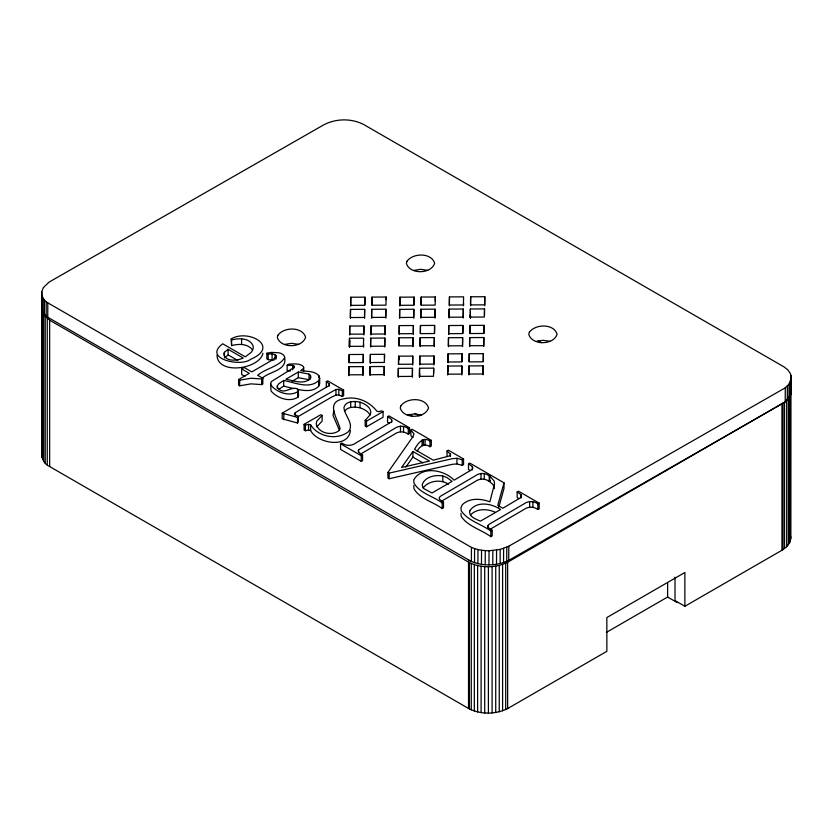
<?xml version="1.0" encoding="UTF-8"?>
<svg xmlns="http://www.w3.org/2000/svg" width="833" height="833" viewBox="0 0 833 833"><rect width="100%" height="100%" fill="white"/><g stroke="black" fill="none" stroke-linecap="round" stroke-linejoin="round"><path stroke-width="1.25" d="M470.895 561.265L47.741 317.227L44.347 314.187L42.087 310.178L41.775 291.842L43.326 287.677L48.991 282.158L323.829 124.794C336.032 118.411 351.568 118.182 363.813 124.586L784.082 366.936L787.747 369.779L790.486 373.684L791.35 377.89L791.006 394.113L788.997 398.226L785.227 401.912L509.609 559.88C497.072 566.419 481.141 566.659 468.573 560.088M42.087 310.178L41.775 291.842M42.983 312.229L43.045 298.12L42.139 296.069M44.347 314.187L44.409 300.078L43.045 298.12M46.148 316.019L46.2 301.91L44.409 300.078M47.741 317.227L47.793 303.118M348.86 375.673L348.902 366.697L363.042 366.624L363.001 375.6M349.152 362.209L349.183 354.514L363.313 354.441L363.282 362.136M349.454 347.226L349.496 338.25L363.625 338.167L363.448 346.289L349.308 346.372L349.496 338.25M349.537 347.007L349.558 340.593M349.735 335.043L349.766 326.057L363.906 325.984L363.875 334.96M350.474 318.393L350.516 309.407L364.656 309.335L364.615 318.31M350.755 306.2L350.787 297.225L364.927 297.152L364.896 304.847M363.594 347.142L363.604 344.581M370.071 375.558L370.112 366.582L384.242 366.51L384.211 375.485M370.352 363.375L370.383 354.4L384.523 354.327L384.513 358.169M370.664 347.111L370.695 338.136L384.836 338.052L384.804 347.028M370.945 334.928L370.977 325.942L385.117 325.87L385.075 334.845M371.685 318.279L371.716 309.293L385.856 309.22L385.825 318.196M371.966 304.805L371.997 297.11L386.137 297.037L386.127 299.599M398.309 377.318L398.351 368.342L412.481 368.269L412.45 377.245M398.591 363.854L398.622 356.16L412.762 356.087L412.731 365.062M398.747 357.451L398.736 360.023L398.788 357.701M398.945 345.487L398.976 337.792L413.116 337.709L413.085 346.695M399.226 334.585L399.257 325.609L413.397 325.526L413.355 334.502M399.653 318.341L399.694 309.366L413.824 309.282L413.793 318.258M399.934 306.159L399.965 297.173L414.105 297.1L414.074 304.795M419.52 377.203L419.551 368.228L433.691 368.155L433.67 373.288M419.79 365.021L419.832 356.045L433.972 355.972L433.931 364.948M420.155 346.653L420.186 337.677L434.326 337.594L434.285 346.58M420.436 333.19L420.467 325.495L434.597 325.411L434.576 333.106M420.863 318.227L420.894 309.251L435.034 309.168L435.003 318.154M421.144 304.753L421.175 297.058L435.315 296.985L435.295 300.838M447.717 375.027L447.758 366.051L461.888 365.968L461.857 374.954M447.81 370.966L447.831 365.833M447.998 362.844L448.029 353.858L462.169 353.786L462.138 361.48M448.466 346.695L448.498 337.719L462.638 337.646L462.596 346.622M448.737 334.512L448.779 325.536L462.909 325.453L462.888 333.148M449.143 318.081L449.174 309.095L463.315 309.022L463.273 317.998M449.414 305.888L449.456 296.912L463.585 296.84L463.408 304.961L449.268 305.034L449.456 296.912M463.554 305.815L463.565 303.254M468.927 374.912L468.958 365.937L483.098 365.854L483.067 374.84M469.208 361.439L469.239 353.744L483.379 353.671L483.348 361.366M469.666 346.58L469.708 337.604L483.848 337.532L483.806 346.507M469.947 333.117L469.979 325.422L484.119 325.339L484.088 333.033M470.343 317.967L470.385 308.981L484.514 308.908L484.494 315.322M470.426 317.748L470.437 315.186M470.624 305.773L470.655 296.798L484.796 296.725L484.764 305.701M471.395 561.515L471.447 547.406L46.2 301.91M474.518 562.712L474.581 548.603L471.447 547.406M477.903 563.66L477.965 549.551L474.581 548.603M481.484 564.337L481.547 550.228L477.965 549.551M485.202 564.743L485.254 550.634L481.547 550.228M488.981 564.868L489.044 550.759L500.175 549.426L508.796 546.209L785.28 387.803L789.059 384.117L791.35 377.89M492.782 564.701L492.834 550.592M496.51 564.253L496.572 550.155M500.123 563.535L500.175 549.426M503.549 562.556L503.611 548.447M506.735 561.327L506.787 547.219M508.734 560.317L508.796 546.209M785.227 401.912L785.28 387.803M787.32 400.142L787.372 386.033M788.997 398.226L789.059 384.117M790.236 396.206L790.288 382.097M791.006 394.113L791.152 375.766M790.767 393.259L790.767 538.316L789.674 542.658L786.675 546.729L781.989 550.228L684.872 606.278L684.872 572.5L606.851 617.545L606.861 651.323L507.641 708.571C495.604 714.558 480.485 714.724 468.521 708.456L49.647 466.542C37.35 460.982 43.264 445.697 42.066 435.669M389.313 423.268L387.564 422.269L387.564 416.635L390.76 418.728L391.697 420.009L391.666 421.758L356.055 442.854C351.838 446.061 346.101 446.269 341.874 443.01L340.551 443.781L340.551 449.404L361.262 461.357L362.574 460.597L362.574 454.974L359.408 452.892L358.44 451.601L358.513 449.862L394.124 428.776C398.32 425.548 404.036 425.34 408.274 428.589L409.586 427.829L409.586 433.462L408.274 434.222C404.036 430.973 398.32 431.182 394.124 434.409L360.272 454.266M348.902 366.697L348.715 374.819L362.855 374.746L363.042 366.624M349.183 354.514L348.996 362.636L363.136 362.563L363.313 354.441M349.766 326.057L349.579 334.179L363.719 334.106L363.906 325.984M349.558 347.132L349.714 340.166M350.516 309.407L350.329 317.54L364.469 317.456L364.656 309.335M350.787 297.225L350.61 305.347L364.739 305.274L364.927 297.152M370.112 366.582L369.925 374.704L384.065 374.631L384.242 366.51M370.383 354.4L370.196 362.522L384.336 362.449L384.523 354.327M370.695 338.136L370.508 346.257L384.648 346.174L384.836 338.052M370.977 325.942L370.789 334.075L384.929 333.991L385.117 325.87M371.716 309.293L371.539 317.425L385.669 317.342L385.856 309.22M371.997 297.11L371.81 305.232L385.95 305.159L386.137 297.037M398.351 368.342L398.164 376.464L412.304 376.391L412.481 368.269M398.622 356.16L398.434 364.281L412.574 364.208L412.762 356.087M398.976 337.792L398.799 345.914L412.929 345.841L413.116 337.709M399.257 325.609L399.069 333.731L413.21 333.648L413.397 325.526M399.694 309.366L399.507 317.488L413.647 317.404L413.824 309.282M399.965 297.173L399.778 305.305L413.918 305.222L414.105 297.1M419.551 368.228L419.363 376.349L433.504 376.277L433.691 368.155M419.832 356.045L419.645 364.167L433.785 364.094L433.972 355.972M420.186 337.677L419.999 345.799L434.139 345.726L434.326 337.594M420.467 325.495L420.28 333.616L434.42 333.533L434.597 325.411M420.894 309.251L420.717 317.373L434.847 317.29L435.034 309.168M421.175 297.058L420.988 305.19L435.128 305.107L435.315 296.985M419.613 377.12L419.697 373.632M447.758 366.051L447.571 374.173L461.711 374.09L461.888 365.968M448.029 353.858L447.842 361.991L461.982 361.907L462.169 353.786M448.498 337.719L448.31 345.841L462.45 345.768L462.638 337.646M448.779 325.536L448.591 333.658L462.731 333.575L462.909 325.453M449.174 309.095L448.987 317.227L463.127 317.144L463.315 309.022M447.894 371.456L447.977 367.967M468.958 365.937L468.781 374.059L482.911 373.975L483.098 365.854M469.239 353.744L469.052 361.876L483.192 361.793L483.379 353.671M469.708 337.604L469.52 345.726L483.661 345.653L483.848 337.532M469.979 325.422L469.802 333.544L483.931 333.46L484.119 325.339M470.385 308.981L470.197 317.113L484.337 317.029L484.514 308.908M470.655 296.798L470.478 304.92L484.608 304.847L484.796 296.725M470.447 317.873L470.499 315.551M41.66 308.075L41.723 305.94M343.613 390.094L327.608 380.848L326.328 381.587L329.264 383.888L329.118 385.554L282.2 413.158L282.2 418.791L297.527 423.029L298.162 421.956L298.162 416.323L294.299 414.22L295.226 412.762L301.765 408.691L335.98 389.469L338.802 389.334L342.332 390.833L343.613 390.094L343.613 395.717L342.332 396.466L338.802 394.957L335.98 395.102L331.419 397.206L297.402 417.031M431.296 440.355L412.231 429.349L410.908 430.109L413.907 433.712L413.355 436.044L387.918 472.405L387.918 478.027L389.167 478.746L452.413 464.304L456.921 463.919L462.232 465.376L463.554 464.616L463.554 458.983L448.331 450.195L447.019 450.955L450.476 454.204L449.581 455.932L433.254 460.18L414.542 449.372C417.489 443.968 423.06 435.815 429.974 441.126L431.296 440.355L431.296 445.988L429.974 446.748C425.09 442.927 419.447 446.196 417.229 451.205M41.65 455.068L41.942 306.586L41.994 451.257M217.017 355.045C217.288 375.214 259.261 369.446 262.947 353.286M494.417 488.575L494.198 486.628L492.647 484.254L489.783 481.776L489.783 476.143L491.095 475.383L504.007 482.828L497.77 505.319L502.83 508.245L520.313 497.853L521.541 496.291L521.021 494.635L517.158 491.949L517.158 497.572L519.042 498.665M498.8 507.203L504.007 488.461L504.007 482.828M333.794 410.669L333.023 415.521L339.468 430.307M274.099 360.033L268.226 359.689L266.831 358.888L266.831 353.254L271.402 352.359L279.263 352.828A8.965 5.175 0 0 1 284.647 357.753C278.94 366.822 265.519 368.425 257.678 375.298L262.843 378.276L262.843 383.909L261.666 384.586L251.025 383.867L239.675 385.804L238.571 385.169L238.571 379.536L249.296 373.34L241.674 368.936L241.674 374.569L244.944 376.454M287.156 365.229L289.145 364.083C293.851 364 299.578 363.053 303.389 366.478L303.691 367.697L302.837 369.102L300.63 370.706C306.794 371.58 314.291 370.612 318.924 375.725L319.674 378.161L318.643 380.66C308.918 389.459 294.643 382.42 283.699 380.483L278.68 383.826L277.264 385.981L277.805 387.876C283.814 396.237 291.935 384.607 298.276 389.542L298.068 397.122C289.592 402.641 277.077 398.236 271.037 390.948L270.631 383.44L271.402 381.535L293.653 367.728L294.476 366.582L292.643 365.395L287.156 365.229L287.156 370.862L290.446 370.966M224.452 352.286L223.785 353.963C225.316 362.157 237.52 360.72 243.236 358.034L228.127 349.308L224.452 352.286L224.452 356.795M297.339 389.344C304.378 390.781 313.104 392.031 318.643 386.293L319.674 383.794L319.674 378.161M298.068 397.122L298.537 390.49M297.527 423.029L297.527 417.395L298.162 416.323M785.238 401.61L789.674 396.31L789.674 542.658M316.759 426.85L322.121 421.092L322.121 415.459L320.799 414.699L304.087 424.351L304.087 429.984L305.399 430.744L308.574 430.005L310.636 430.557C317.394 443.604 348.538 448.914 350.433 430.442M412.908 451.476L401.568 467.48L429.516 461.066L412.908 451.476L412.908 457.098L405.817 467.105M344.446 411.429C347.705 406.431 354.858 406.691 360.033 407.816A21.012 12.131 0 0 1 369.967 414.844M487.784 528.195L487.784 525.946L489.002 524.374L523.676 504.069C527.872 500.862 533.63 500.675 537.858 503.903L539.18 503.142L539.18 508.776L537.858 509.536C533.63 506.308 527.872 506.485 523.676 509.692L489.866 529.434M423.039 487.992C428.808 480.537 440.792 479.037 448.518 484.223M470.666 514.867C476.872 508.224 487.482 508.703 495.187 512.233M322.121 415.459L316.759 421.217L316.207 423.851C318.206 433.399 332.398 436.294 339.312 430.401L340.083 428.631C337.282 417.718 324.808 401.735 344.154 398.747C356.462 395.914 369.258 401.298 376.828 411.158L378.776 411.669L381.753 410.836L383.065 411.596L383.065 417.229L366.489 426.798L365.177 426.038L365.177 420.405L370.466 414.47L370.852 411.96L369.967 409.222A21.012 12.131 0 0 0 360.033 402.183C354.65 400.912 345.549 400.819 343.946 407.535C344.289 415.521 354.993 424.33 348.246 431.848C336.834 440.563 318.393 436.94 310.636 424.934L308.574 424.372L305.399 425.111L304.087 424.351M224.452 357.919L228.127 354.931L228.127 349.308M298.068 391.489C289.592 397.008 277.077 392.603 271.037 385.315L270.631 383.44M278.68 389.448L283.699 386.116L293.737 388.636M441.24 501.362L475.06 481.63C479.235 478.402 484.983 478.215 489.21 481.443L490.533 480.683M41.65 308.72L43.649 314.947L49.647 320.195L468.521 562.108C480.485 568.377 495.604 568.21 507.641 562.223L784.519 402.224L784.519 548.562M241.674 368.936L244.163 367.499L251.795 371.903L272.964 359.679L276.337 356.68L275.109 354.691L272.089 353.806L268.226 354.056L266.831 353.254M262.062 378.39C268.601 371.539 287.416 370.747 284.647 357.753M238.571 379.536L239.675 380.171L251.025 378.234L261.666 378.963L262.843 378.276M298.308 372.039L285.865 379.223C293.435 380.577 303.368 384.929 310.074 378.88L310.834 377.12L310.459 375.433L309.001 374.1L298.308 372.039L298.308 377.672L292.091 381.264M365.177 420.405L366.489 421.165L383.065 411.596M387.564 416.635L388.886 415.875L409.586 427.829M340.551 443.781L361.262 455.734L362.574 454.974M387.918 472.405L389.167 473.123L452.413 458.671L456.921 458.285L462.232 459.743L463.554 458.983M470.353 470.562L468.5 469.489L468.5 463.856L469.822 463.096L490.533 475.049L489.21 475.81C484.983 472.582 479.235 472.769 475.06 475.997L440.376 496.301L439.137 497.853L439.689 499.529L443.52 502.195L443.52 507.828L442.198 508.588C433.222 501.747 419.77 499.019 413.939 488.648L413.793 485.431M468.5 463.856L472.363 466.532L472.884 468.198L471.665 469.77L454.141 480.172C444.062 469.729 422.092 465.564 413.793 479.808L413.939 483.025C419.77 493.386 433.222 496.124 442.198 502.955L443.52 502.195M517.158 491.949L518.47 491.189L539.18 503.142M489.783 476.143L494.198 480.995L494.531 483.921L489.856 501.82C481.068 498.54 469.573 497.561 462.336 504.704L460.941 507.714L461.232 510.806C468.021 520.917 481.412 524.04 490.845 531.048L492.168 530.288L492.168 535.911L490.845 536.671C481.412 529.663 468.021 526.55 461.232 516.439L460.941 513.336M606.32 632.424L667.629 597.032L677.219 602.571M231.584 345.612L231.189 338.937C248.057 328.577 280.7 346.497 250.598 359.315C240.935 367.259 202.325 358.752 222.744 343.81L245.308 356.836L250.931 352.588A19.211 11.089 0 0 0 253.128 346.101C250.056 337.802 238.717 337.917 231.584 339.979L231.584 345.612C238.488 343.706 247.682 343.477 252.409 349.818M413.553 270.444L420.644 269.319L427.693 270.361M284.511 344.435L291.602 343.311L298.651 344.352M535.983 341.415L543.074 340.291L550.124 341.343M407.431 415.053L414.522 413.928L421.571 414.969M485.254 550.634L489.044 550.759M442.802 475.987C435.347 474.571 424.945 476.643 422.237 484.619L422.643 486.795L424.153 488.825L432.004 492.959L452.111 481.349L446.977 477.559L442.802 475.987L442.802 481.609M298.308 377.672L309.001 379.733L309.001 374.1M282.2 413.158L297.527 417.395M538.201 340.895L541.315 342.686M414.595 413.335L419.02 415.886M409.065 414.345L412.377 416.261M684.872 606.278L675.011 600.583L675.011 577.196M412.908 457.098L422.872 462.856M228.127 354.931L237.842 360.543M492.168 530.288L488.336 527.622L487.784 525.946M413.043 437.544L410.908 435.742L410.908 430.109M231.189 338.937L231.584 339.979M298.537 396.123L298.276 389.542M791.1 389.875L791.298 391.989M790.579 536.129L790.767 538.316M790.579 393.665L790.465 540.502M788.403 398.403L788.403 544.74M786.675 400.381L786.675 546.729M782.76 403.38L782.76 549.718M782.593 403.484L782.593 549.832M781.989 403.88L781.989 550.228M667.629 582.954L667.629 597.032M537.858 503.903L537.858 509.536M532.922 501.622L532.922 507.255M529.663 501.476L529.663 507.099M521.021 494.635L521.021 498.009M507.641 562.223L507.641 708.571M505.704 563.212L505.704 709.549M502.591 564.42L502.591 710.768M499.248 565.388L499.248 711.736M495.729 566.107L495.729 712.454M492.095 566.555L492.095 712.902M490.845 531.048L490.845 536.671M489.21 475.81L489.21 481.443M488.398 566.721L488.398 713.069M484.712 566.617L484.712 712.965M484.265 473.529L484.265 479.162M481.016 473.383L481.016 479.017M481.099 566.232L481.099 712.579M477.611 565.576L477.611 711.913M474.321 564.659L474.321 710.997M472.363 466.532L472.363 469.916M471.27 563.493L471.27 709.841M469.375 562.535L469.375 708.883M468.521 562.108L468.521 708.456M462.232 459.743L462.232 465.376M456.921 458.285L456.921 463.919M450.476 454.204L450.476 456.463M447.019 450.955L447.019 456.588M442.198 502.955L442.198 508.588M429.974 441.126L429.974 446.748M425.111 439.428L425.111 445.051M423.445 439.512L423.445 445.134M422.102 439.991L422.102 445.624M408.274 428.589L408.274 434.222M403.536 426.361L403.536 431.994M400.465 426.1L400.465 431.733M391.697 420.009L391.697 422.258M389.167 473.123L389.167 478.746M366.489 421.165L366.489 426.798M361.262 455.734L361.262 461.357M360.033 402.183L360.033 407.816M358.513 449.862L358.513 452.121M355.212 401.444L355.212 407.066M350.703 401.798L350.703 407.431M342.332 390.833L342.332 396.466M338.802 389.334L338.802 394.957M335.98 389.469L335.98 395.102M329.264 383.888L329.264 386.137M326.328 381.587L326.328 387.22M318.924 375.725L318.924 377.974M318.643 380.66L318.643 386.293M310.636 424.934L310.636 430.557M310.459 375.433L310.459 378.807M308.574 424.372L308.574 430.005M305.399 425.111L305.399 430.744M303.691 367.697L303.691 371.081M295.226 412.762L295.226 416.136M293.893 365.833L293.893 368.082M292.643 365.395L292.643 369.904M283.699 380.483L283.699 386.116M283.803 414.084L283.803 419.717M277.264 385.981L277.264 388.24M276.129 355.608L276.129 358.981M275.109 354.691L275.109 359.2M272.089 353.806L272.089 359.429M268.226 354.056L268.226 359.689M261.666 378.963L261.666 384.586M241.601 338.792L241.601 344.425M239.675 380.171L239.675 385.804M49.647 320.195L49.647 466.542M47.252 318.612L47.252 464.949M45.232 316.852L45.232 463.2M43.649 314.947L43.649 461.295M42.504 312.937L42.504 459.285M41.942 306.586L41.942 452.933M41.837 310.844L41.837 457.192M469.822 510.744C468.292 516.876 476.341 519.271 480.474 521.146L500.581 509.536C491.876 503.465 476.58 500.602 469.822 510.744M277.868 335.293L277.337 337.396C280.596 348.652 302.192 348.256 305.617 337.25C302.285 326.39 283.845 326.869 277.868 335.293M406.91 261.302L406.379 263.405C409.638 274.661 431.223 274.265 434.649 263.249C431.317 252.399 412.887 252.878 406.91 261.302M400.788 405.91L400.256 408.014C403.516 419.27 425.101 418.874 428.537 407.858C425.194 397.008 406.764 397.487 400.788 405.91M529.34 332.273L528.809 334.377C532.068 345.643 553.664 345.237 557.09 334.231C553.758 323.371 535.317 323.85 529.34 332.273"/></g></svg>
